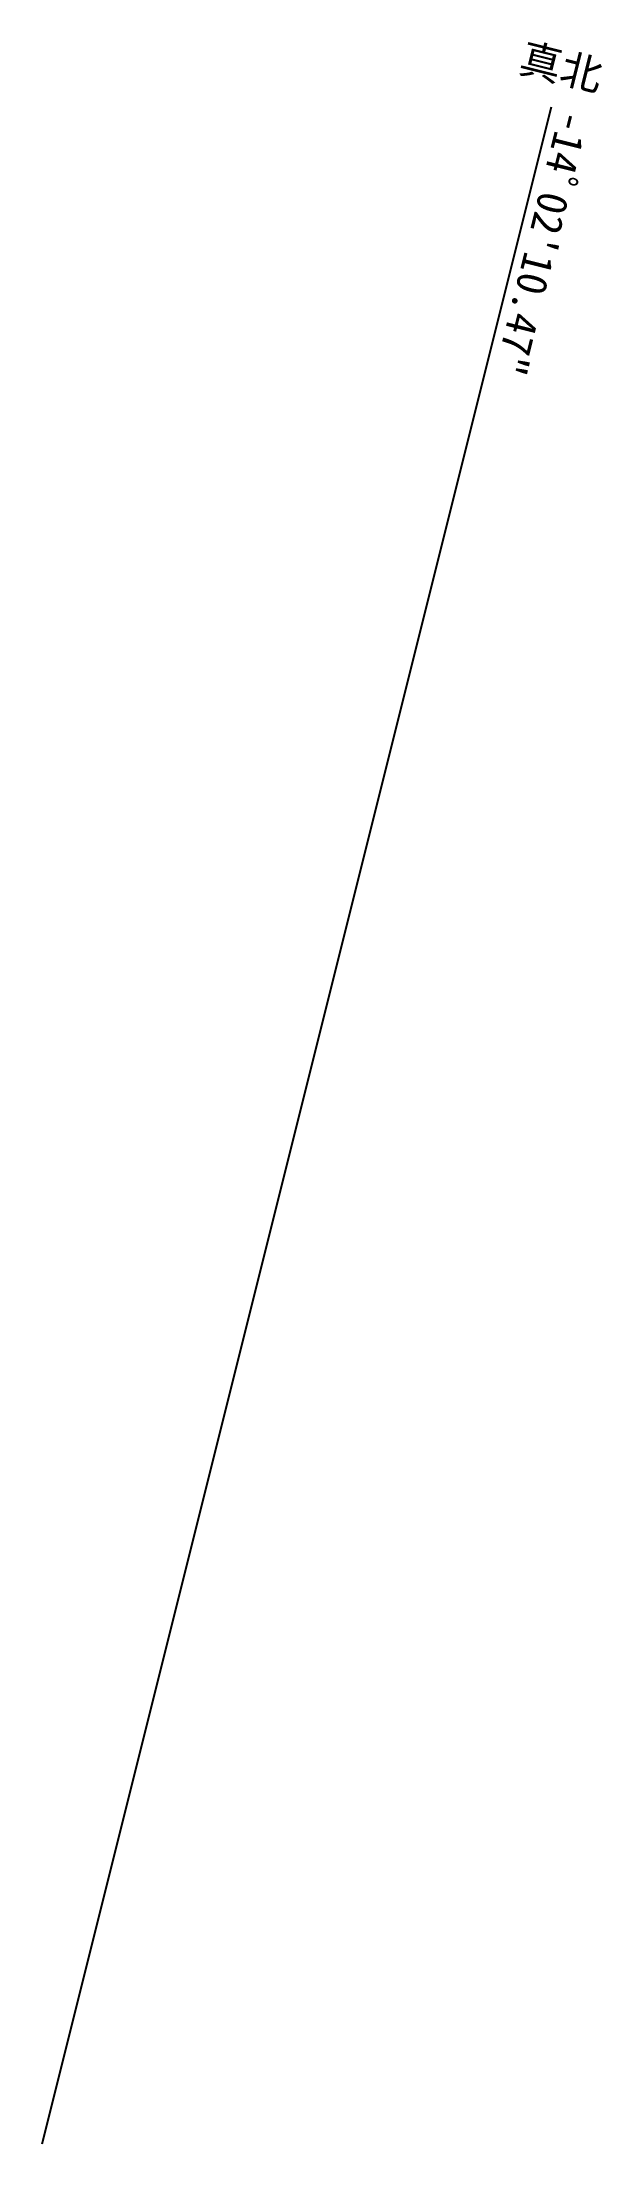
# Model space of a CAD drawing. Units: millimetres at full size, sheet at 1:100. Extents: x -15551 to -12186, y -3490 to 9144.
import ezdxf
from ezdxf.enums import TextEntityAlignment as Align

# ---------------------------------------------------------------- set-up
doc = ezdxf.new("R2010")
doc.units = ezdxf.units.MM
doc.header["$LTSCALE"] = 100
doc.layers.add('0-0', color=6, linetype='Continuous')
doc.styles.add('ＭＳ ゴシック', font='')
doc.styles.get('ＭＳ ゴシック').set_extended_font_data('MS Gothic')

msp = doc.modelspace()

# ---------------------------------------------------------------- linework, layer by layer
at = {"layer": '0-0', "color": 7}
msp.add_line((-15551, -3489.8), (-12489.8, 8755.1), dxfattribs=at)

# ---------------------------------------------------------------- texts
at = {"layer": '0-0', "style": 'ＭＳ ゴシック'}
for s, rotation, p in [('真北', 345.964, (-12708.1, 8912.8)), ('-14ﾟ02\'10.47"', 255.964, (-12489.8, 8755.1))]:
    msp.add_text(s, height=183.3, rotation=rotation, dxfattribs=at).set_placement(p, align=Align.BOTTOM_LEFT)

doc.saveas('drawing.dxf')
